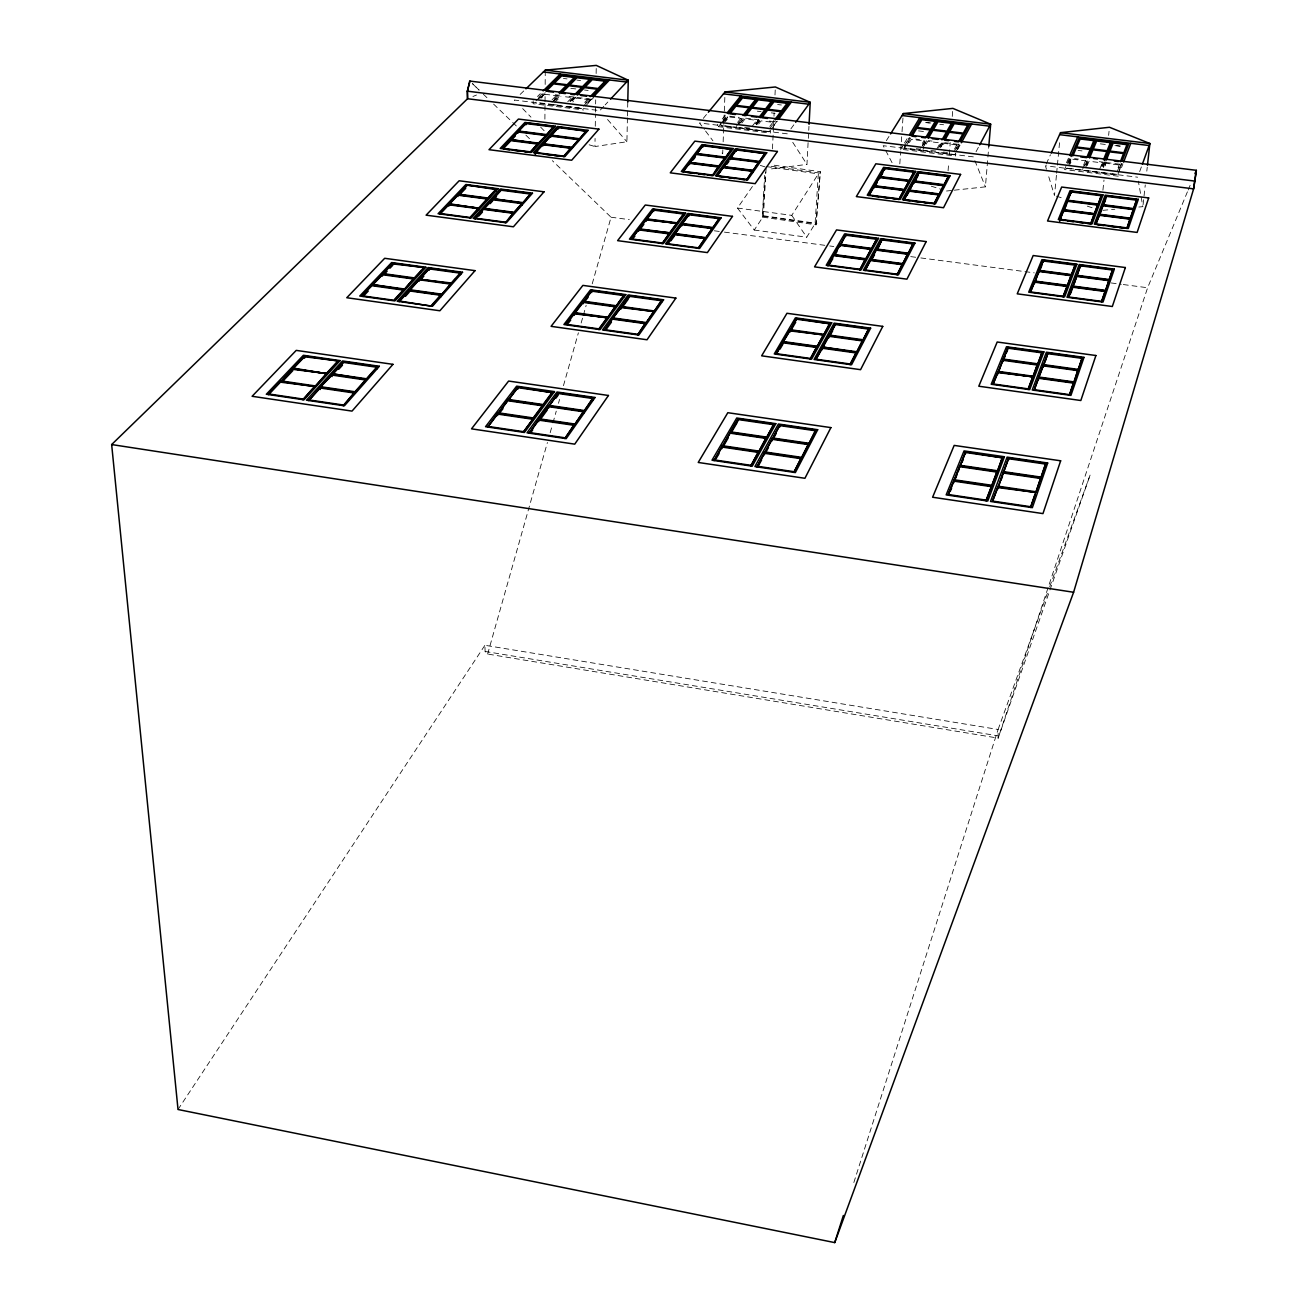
<?xml version="1.0" encoding="UTF-8"?>
<svg xmlns="http://www.w3.org/2000/svg" width="1308" height="1308" viewBox="0 0 1308 1308"><rect width="100%" height="100%" fill="white"/><g stroke="black" fill="none" stroke-linecap="round" stroke-linejoin="round"><path stroke-width="0.75" stroke-dasharray="5 3.75" d="M533.157 100.732L533.141 103.708L583.646 109.97M544.896 119.159L545.109 92.606M545.174 84.448L545.273 70.141M627.431 117.933L626.908 141.738L594.944 146.545L595.075 138.435M595.271 126.255L595.467 114.09M595.5 112.063L595.598 105.981M595.63 103.953L595.696 99.882M596.137 73.51L596.268 65.4M627.48 115.938L627.775 102.04M769.284 131.601L770.428 130.081L770.281 133.089L718.403 126.663L718.517 123.655L717.307 125.159M720.986 122.919L720.871 125.928L769.268 131.912L739.004 127.563M722.834 149.799L722.686 153.788L720.234 150.551M723.144 141.82L723.896 121.873M723.978 119.878L725.041 91.952M772.472 148.916L773.486 126.941M773.584 124.947L774.14 112.962M774.99 94.977L775.366 86.982M771.524 168.879L806.954 164.399L808.213 140.365M808.328 138.354L808.638 132.337M808.753 130.342L808.965 126.336M774.173 165.233L820.329 171.675L816.045 224.812L762.335 217.095L764.673 175.37M762.335 217.095L765.703 172.051M752.427 186.472L737.483 208.037L754.242 230.044L763.414 216.261L766.096 168.569M754.242 230.044L806.742 237.189L815.08 223.668L818.35 173.882L766.21 166.574M816.045 224.812L820.329 171.675M899.806 163.892L900.64 151.826M900.771 149.815L901.196 143.782M901.326 141.755L901.882 133.71M902.03 131.699L903.125 115.595M904.776 145.646L904.564 148.671L954.268 154.818L937.705 152.169M948.071 170.857L948.692 162.797M949.314 154.736L950.246 142.654M952.257 116.445L952.878 108.384M954.284 190.183L985.415 186.848L988.799 146.431M853.846 1182.546L998.102 729.472L484.908 645.285L485.104 651.449L487.639 654.049L998.168 738.121L998.102 729.472L1047.97 591.559M1056.439 175.256L1054.493 195.546L1047.675 173.228M1056.619 173.228L1057.207 167.146M1057.404 165.119L1059.725 140.773M1066.821 168.143L1117.621 175.059L1121.97 163.238M1102.922 190.216L1103.985 180.063M1105.456 165.854L1105.881 161.783M1108.628 135.394L1109.053 131.323M1143.078 204.686L1145.268 184.951M1146.805 171.135L1147.247 167.195M487.639 654.049L547.414 442.496M550.178 432.703L552.385 424.855M552.941 422.909L556.26 411.153M558.483 403.305L559.579 399.398M563.454 385.68L578.398 332.788M581.161 322.994L582.828 317.125M583.384 315.163L586.148 305.369M592.23 283.82L611.049 217.226L552.336 160.655M1187.419 191.835L1147.623 287.744L998.168 738.121L1049.294 591.854M1049.964 589.941L1090.234 474.706L1048.673 589.646M1139.677 171.61L1141.704 166.018M1119.37 168.274L1121.512 162.683M1119.043 171.315L1121.904 163.86M1121.496 167.62L1122.934 163.876M1118.095 167.637L1119.386 164.285M1117.196 171.757L1119.779 165.037L1105.8 163.304L1104.459 166.672M1102.431 166.181L1103.919 162.47M1102.922 166.754L1105.146 161.178M1103.38 167.588L1106.045 160.884M1099.815 168.895L1102.513 162.208M1101.581 166.312L1102.938 162.96L1088.992 161.244L1086.212 167.931M1085.754 167.162L1088.534 160.492M1188.187 189.954L1191.31 182.417M1084.757 165.936L1087.079 160.393M1086.049 164.677L1087.602 160.966M1083.58 165.135L1085.673 160.132M1082.632 169.255L1086.13 160.884L1072.217 159.184L1070.058 164.187M1069.176 163.206L1070.778 159.511M1068.849 165.07L1071.743 158.415M1069.388 158.415L1064.532 169.549L1119.027 176.302M1067.868 163.86L1070.271 158.317M1069.225 162.601L1070.843 158.906M1066.445 162.781L1068.865 157.238M1046.236 163.958L1050.422 154.802M976.046 151.744L978.76 146.627M957.113 149.128L959.909 144.043M956.132 151.434L959.859 144.648M954.856 154.573L955.723 153.003L955.494 156.028L902.226 149.439L902.438 146.398L901.49 147.968M957.603 149.586L960.415 144.469M954.235 151.63L957.832 145.09L944.163 143.406L942.332 146.676M956.361 148.409L959.173 143.324M954.415 149.194L957.129 144.305M940.583 147.085L943.46 142.016M940.665 147.493L944.36 141.002M938.588 147.951L941.368 143.062L927.732 141.395L923.007 149.504M939.814 146.365L941.727 142.981M936.92 148.769L940.632 142.278M924.102 145.057L927.061 140.005M923.186 147.085L926.963 140.594M922.271 143.488L924.167 140.25M922.303 146.005L925.263 140.953M909.403 142.605L911.349 139.367L924.952 141.051L920.194 149.161L916.27 148.671M910.679 137.978L904.613 148.066L921.143 150.109M906.591 145.302L910.548 138.583M904.482 143.03L907.539 137.961M904.269 146.055L909.387 137.585M906.804 142.294L909.845 137.258M886.35 140.675L889.489 135.64M737.483 208.037L791.749 215.362L818.35 173.882M178.019 1109.495L484.908 645.285M790.866 128.887L794.463 123.949M769.676 128.805L775.53 120.745M773.911 125.404L777.361 120.532M771.573 128.838L777.344 121.121M769.791 126.402L773.322 121.693M758.689 124.015L761.076 120.876L774.385 122.511M755.583 123.851L759.114 119.241M755.942 123.671L758.362 120.532L745.069 118.897L740.181 125.159M756.384 124.751L761.191 118.488M756.662 124.701L760.177 120.107M752.443 125.977L757.25 119.715M739.053 124.325L743.958 118.08M740.59 122.723L744.187 118.129M737.548 122.429L741.227 117.736M738.284 123.393L743.091 117.279M736.224 126.385L742.355 118.57L729.112 116.935L725.368 121.611M723.438 119.878L725.875 116.837M718.403 126.663L720.888 123.573M722.114 122.02L727.084 115.856M722.964 122.347L727.951 116.118M724.567 120.745L728.229 116.167M724.534 121.35L728.213 116.755M722.229 119.028L725.956 114.417M703.295 118.358L707.072 113.763M603.806 106.324L599.8 110.608L514.355 100.029L517.118 102.891M605.146 104.902L607.828 102.04M588.224 102.629L592.246 98.411M585.526 106.03L593.57 97.61M585.575 103.054L590.938 97.446M583.433 106.079L589.483 99.751L576.517 98.149L572.839 101.942M587.766 102.711L591.837 98.46M584.676 102.433L588.306 98.64M570.174 101.615L573.869 97.822L562.783 96.465M571.645 100.83L576.55 95.795M572.561 100.7L576.648 96.498M567.754 101.746L572.675 96.727M569.863 101.108L573.95 96.923M554.706 102.514L560.936 96.236M554.2 99.179L558.352 95.01M552.041 102.188L558.287 95.909L545.387 94.323L541.594 98.084M553.48 101.403L559.71 95.124M555.557 100.16L561.083 94.585M552.074 99.817L557.061 94.797M536.002 100.88L543.131 93.833M537.817 99.457L544.144 93.211M539.942 98.231L545.567 92.672M541.349 97.43L545.567 93.26M537.441 96.514L540.302 93.702M538.553 97.25L542.771 93.097M520.159 94.421L524.524 90.203M472.924 96.498L476.504 95.01M946.518 191.017L952.355 190.396M1102.824 210.343L1114.825 209.231M1138.843 207.024L1142.849 206.664L1138.336 181.125M926.816 122.511L930.855 123.001M1116.443 145.597L1120.416 146.087M563.421 78.447L567.051 78.905M576.926 80.099L580.556 80.54M777.639 104.542L781.383 105M925.557 122.56L929.367 123.017M939.765 124.293L943.591 124.751M1100.339 143.847L1106.208 144.567M1114.907 145.613L1120.809 146.333M570.828 88.323L576.321 88.993M584.463 89.99L588.126 90.448M757.316 111.164L761.076 111.621M771.311 112.864L775.088 113.338M918.51 130.898L924.282 131.601M1078.086 150.436L1082.027 150.91M555.311 94.732L559.006 95.19M569.029 96.432L574.572 97.103M577.22 97.43L590.17 99.032M729.701 116.199L739.151 117.36M745.658 118.161L758.934 119.796M769.251 121.055L774.957 121.758M915.698 139.073L919.573 139.564M928.19 140.626L932.081 141.1M944.605 142.637L958.257 144.321M1074.555 158.628L1078.528 159.118M1099.276 161.669L1103.249 162.159M1106.11 162.519L1120.089 164.236M744.693 127.432L750.432 128.151M930.855 150.469L936.741 151.205M943.493 152.039L947.433 152.529M539.648 102.891L551.404 104.346M553.366 104.591L561.23 105.556M567.116 106.291L574.98 107.256M576.959 107.501L582.845 108.826L535.724 103.005M724.926 125.83L736.993 127.317M922.974 150.338L932.179 151.483M1068.701 168.372L1117.67 174.438M787.285 133.825L699.502 122.952L704.374 129.443M973.332 156.862L883.194 145.695L892.481 163.516M1064.123 168.094L1045.403 165.773L1047.119 171.364M1066.151 168.34L1137.649 177.201M611.049 217.226L629.279 219.613M714.315 230.797L722.425 231.859M724.436 232.121L827.702 245.691M829.73 245.969L833.785 246.493M910.728 256.613L918.821 257.676M920.848 257.938L1034.236 272.849M1111.179 282.953L1121.299 284.294M1123.327 284.555L1147.623 287.744M771.262 166.28L819.462 173.016M763.251 215.722L816.911 223.423M763.414 216.261L815.08 223.668M485.104 651.449L997.514 735.75M589.156 144.796L594.944 146.545M760.259 165.397L767.78 167.718M931.296 186.194L942.708 189.807M1056.423 196.167L1062.21 198.031M1087.308 206.157L1093.096 208.021M472.417 83.663L479.169 90.17L472.646 83.696M483.339 94.192L487.737 98.443M493.606 104.1L511.232 121.055M512.703 122.478L517.101 126.713M525.914 135.198L530.312 139.449M522.66 108.597L530.966 117.148M540.645 127.138L544.798 131.405M607.55 119.502L626.908 141.738M705.601 131.078L712.925 140.806M791.749 215.362L806.742 237.189M792.746 142.31L806.954 164.399M974.852 160.606L985.415 186.848"/><path stroke-width="1.5" d="M532.814 419.247L523.167 432.359L532.814 419.247L497.661 414.08L487.688 427.111L497.661 413.344L533.239 418.674L542.706 405.823L507.864 400.738L498.103 413.508L507.864 400.003L542.706 405.088L533.239 417.939L498.086 412.772M539.01 153.576L535.201 152.464L542.853 144.093L571.236 147.69L563.781 156.731M524.688 151.744L530.378 152.48L538.079 143.488L509.842 139.907L501.945 148.229L530.378 151.842L538.079 143.488M538.765 421.601L538.765 419.377L574.147 424.577L564.86 438.54L574.13 425.313L538.765 420.13L529.168 433.259L538.765 419.377M542.853 145.956L542.853 144.093M545.992 135.509L538.422 143.128L510.185 139.547L538.422 143.749L545.992 135.509L517.952 131.977L510.185 140.169M510.185 139.547L517.952 131.356L546.319 135.149L553.774 126.435L525.947 122.952L518.295 130.996L546.319 134.544M548.592 408.145L548.608 405.954L583.646 411.055L583.63 413.246M592.949 399.986L592.965 397.796L558.238 392.776L549.017 406.118L558.238 393.495L592.965 398.531L584.038 411.219L550.962 406.396M550.717 137.34L550.733 135.492L579.215 139.302L586.425 131.143L558.483 127.023L551.06 135.754L558.467 127.644L586.425 131.143M552.401 392.662L517.886 386.939L508.305 400.183L543.114 405.251L552.401 392.662L517.886 387.659L508.305 400.183M546.319 135.149L553.774 126.435M558.467 128.871L558.483 127.023M558.238 392.776L558.238 394.951L555.933 398.106M565.857 324.27L574.392 313.822L607.108 317.664L574.392 313.135L565.857 324.27L598.851 328.88L607.108 317.664M571.563 147.951L578.888 139.662L550.733 136.114L543.196 144.354L571.563 147.951L578.904 139.04M574.375 315.212L574.392 313.135M583.646 411.055L574.539 424.74L583.646 411.791L548.592 406.674L539.19 419.541M579.215 139.302L586.442 130.538M583.123 303.767L583.155 301.69L615.921 306.383L621.611 298.649M623.867 296.932L623.9 294.889L591.739 290.474L583.515 301.903L591.739 291.161L623.883 295.559M584.038 411.219L592.965 397.796M591.723 292.518L591.739 290.474M612.651 318.433L604.427 330.368L612.651 318.433L645.547 323.011L637.601 334.995L645.547 323.011M607.468 317.877L615.577 306.17L607.468 317.877L576.681 313.593M661.635 302.115L661.684 300.055L629.344 295.624L621.414 307.135L629.328 296.311L661.668 300.742L654.016 311.631L621.071 306.922L613.011 317.942L621.055 307.609L653.689 311.418L645.874 323.207L614.923 318.907M615.921 306.383L623.9 294.889M621.038 308.999L621.071 306.922M629.311 297.684L629.344 295.624M669.255 235.227L669.304 233.249L638.664 229.211L631.241 238.89L638.647 229.865L669.287 233.903L663.303 242.029M638.615 231.173L638.664 229.211M638.991 228.786L646.266 219.907L676.677 223.243L646.266 219.254L638.991 228.786L669.614 232.824L676.677 223.243M646.234 221.216L646.266 219.254M683.871 215.362L683.921 213.417L653.755 209.476L646.577 219.499L653.738 210.13L683.904 214.071L676.972 223.488L648.605 219.76M627.775 102.04L628.265 80.213L596.268 65.4L545.273 70.141L525.98 88.797M653.722 211.422L653.755 209.476M654.016 311.631L661.684 300.055M662.11 243.664L669.304 233.249M640.887 229.685L669.614 232.824M698.374 248.471L705.29 238.007L674.487 233.936L674.438 235.914L670.873 240.786M674.781 234.165L681.811 223.93L712.37 227.935L705.584 238.236L674.781 234.165L681.795 224.584L712.353 228.589L705.584 238.236M681.762 225.875L681.811 223.93M689.529 164.563L689.594 162.699L718.582 166.378L712.19 175.648L708.298 175.158M688.956 216.033L689.022 214.087L719.335 218.044L712.647 228.164L682.106 224.159L689.005 214.725L719.302 218.681M696.346 154.475L725.106 158.105L718.844 166.623L689.856 162.944L696.363 153.853L725.384 157.728L731.548 149.357L703.017 145.155L696.624 154.099L703.001 145.777L731.548 149.357M702.968 147.003L703.017 145.155M718.517 168.242L718.86 165.985L725.139 157.483L725.073 159.347M717.127 176.286L723.487 166.999L752.623 170.678L752.541 172.574M758.689 451.8L766.161 437.673L730.175 432.425L722.376 446.469L730.158 433.161L766.128 438.409L758.689 451.8L722.065 446.322L714.103 460.629L722.032 447.058L758.362 452.388L750.776 466.057L758.395 451.652L758.297 453.876M725.384 157.728L731.581 148.736M752.868 170.923L758.902 161.734L752.868 170.923L723.733 167.244L729.995 158.088L759.147 161.979L765.066 153.559L736.404 149.341L730.24 158.35L736.388 149.962L765.066 153.559M721.983 448.546L722.065 446.322M736.339 151.188L736.404 149.341M752.623 170.678L746.476 180.03L752.591 171.315L723.455 167.62M738.039 421.012L738.137 418.822L773.78 423.972L766.455 437.837L732.48 432.883M759.147 161.979L765.098 152.938M807.543 446.273L801.379 458.062L764.542 452.552L756.972 466.972L764.51 453.304L801.052 458.667L793.874 472.433L801.101 457.931L800.986 460.154M764.444 454.792L764.542 452.552M808.344 446.061L808.458 443.837L772.243 438.556L764.837 452.699L772.211 439.308L808.409 444.589M772.145 440.78L772.243 438.556M808.72 444.001L815.669 430.038L779.813 424.855L772.538 438.72L779.781 425.591L815.62 430.773L808.72 444.001L774.549 439.014M776.184 354.37L782.985 342.075L816.699 346.751L816.584 348.86M796.719 318.547L790.179 330.401L796.719 318.547L829.812 323.779L823.582 335.012L789.918 330.205L783.279 341.568L789.885 330.891L823.337 334.815L816.944 346.947L785.225 342.549M779.699 427.046L779.813 424.855M789.819 332.281L789.918 330.205M801.379 458.062L808.458 443.837M816.699 346.751L810.192 359.111L816.666 347.454L782.952 342.778M809.063 124.325L810.224 102.302L775.366 86.982L725.041 91.952L708.347 112.226M856.184 354.354L856.315 352.261L822.405 347.552L815.979 359.209L822.372 348.255L856.266 352.964L850.135 364.703M822.291 349.645L822.405 347.552M822.65 347.748L828.961 336.287L862.561 340.93L856.544 352.441L822.683 347.045L828.994 335.6L862.822 340.423L868.725 329.109L835.42 324.548L829.223 335.78L835.452 323.861L868.774 328.422L868.643 330.499M823.582 335.012L829.861 323.092M833.866 254.978L827.964 265.704L833.866 254.978L865.389 259.147L859.748 269.922L865.389 259.147M828.88 337.677L828.994 335.6M834.095 255.207L839.867 245.332L871.112 249.436L865.602 259.376L834.095 255.207L839.9 244.678L871.161 248.782L871.046 250.76M839.785 246.64L839.9 244.678M840.047 246.215L845.818 234.541L876.818 238.596L876.703 240.558M845.704 236.503L845.818 234.541M856.544 352.441L862.61 340.227L862.479 342.32M865.602 259.376L871.161 248.782M862.822 340.423L868.774 328.422M874.022 187.976L874.136 186.096L903.91 189.856L903.779 191.753M865.111 270.625L870.719 259.851L902.422 264.036L897.059 274.876L907.866 253.605L876.442 249.468L870.965 259.409L902.651 263.595M876.818 238.596L871.357 249.011L840.112 244.907L845.785 235.195L876.785 239.25L872.256 247.376M879.368 178.82L884.748 167.931L914.047 171.61L913.932 173.49M907.866 253.605L902.602 264.249L870.932 260.079L876.442 249.468M884.633 169.811L884.748 167.931M913.18 243.991L882.017 239.92L876.638 249.697L908.063 253.817L913.229 243.337L882.066 239.266L878.355 247.752M892.89 198.685L898.89 199.454L903.91 189.856M908.896 182.548L909.027 180.667L904.09 190.101L874.333 186.325L879.45 177.561L908.978 181.289L905.071 188.336M909.992 200.876L903.959 200.108L908.946 190.494L938.866 194.287L934.157 203.312L904.008 199.47M904.122 189.464L874.365 185.703L879.483 176.94L909.191 180.913L914.047 171.61M908.946 190.494L907.163 195.382M909.027 191.998L914.014 181.289L943.853 185.278L948.414 176.547L918.968 172.852L914.194 181.534M908.063 253.817L913.229 243.337M913.883 183.169L914.014 181.289M914.096 182.793L919.001 172.231L948.464 175.926L948.316 177.806M909.109 190.739L939.03 194.532L943.706 185.033L943.559 186.913M943.853 185.278L948.464 175.926M948.235 494.522L953.908 481.131L991.464 486.658L997.039 471.338L959.843 465.926L954.17 480.526L959.778 466.662L996.974 472.09L986.15 500.13L948.235 494.522L953.973 480.379L991.709 486.036M953.794 482.636L953.973 480.379M959.843 465.926L958.257 471.616M960.039 466.057L965.598 451.751L1002.353 457.816L997.203 471.485L960.039 466.057L965.533 452.486L1002.353 457.816M965.418 453.958L965.598 451.751M988.799 146.431L990.663 124.195L952.878 108.384L903.272 113.583L890.535 133.956M993.115 383.963L997.939 372.633L1032.764 376.753L998.004 371.913L993.115 383.963L1028.186 388.868L1032.764 376.753M997.824 374.039L1003.007 359.586L1037.587 364.523L1042.002 352.849L1007.863 348.173L1003.154 359.765L1007.912 347.487L1042.067 352.163L1041.871 354.239M1002.827 361.695L1003.007 359.586M992.576 501.078L997.824 487.59L1035.674 492.397L1030.737 506.736L992.576 501.078L997.89 486.838L1035.822 492.511L1040.678 478.466L1003.252 473.006L998.053 486.968M996.843 473.578L1002.418 457.081M997.693 489.094L997.89 486.838M997.922 488.473L1003.318 472.253L1040.743 477.714L1040.53 479.954M1003.122 474.493L1003.318 472.253M1003.481 472.401L1008.582 458.716L1045.632 464.078L1040.89 477.845L1003.481 472.401L1008.648 457.98L1045.697 463.343L1045.484 465.566M1008.452 460.203L1008.648 457.98M1030.475 291.929L1063.175 296.262L1067.132 285.782L1034.693 281.498L1030.475 291.929L1034.628 282.168L1067.066 286.452L1071.187 275.04L1039.043 270.821L1034.514 283.509M1038.846 272.8L1039.043 270.821M1043.114 262.287L1043.293 260.308L1075.192 264.478L1074.996 266.456M1032.911 376.917L1037.457 364.327L1032.911 376.917L1000.08 372.371M1072.952 384.863L1069.339 395.327L1073.623 382.41L1038.65 377.571L1034.056 390.405L1038.585 378.274L1073.557 383.13M1037.587 364.523L1042.067 352.163M1038.454 379.68L1038.65 377.571M1043.081 367.237L1047.839 352.947L1082.174 357.656L1081.961 359.749M1063.715 220.463L1059.872 219.973L1063.666 210.114L1094.256 213.989L1090.692 223.913L1086.834 223.423M1047.839 352.947L1045.762 360.043M1035.822 492.511L1040.743 477.714M1063.486 212.027L1063.666 210.114M1040.89 477.845L1045.697 463.343M1067.328 202.544L1067.524 200.647L1097.935 204.702L1101.336 195.726L1071.236 191.949L1068.342 199.094M1071.121 193.208L1071.301 191.328L1101.385 195.105L1101.205 196.985M1068.701 296.998L1101.581 301.363L1105.227 290.817L1072.625 286.517L1068.701 296.998L1072.56 287.188L1105.162 291.488L1101.516 302.05M1071.007 277.034L1071.187 275.04M1071.301 275.252L1075.127 265.132L1043.244 260.979L1039.157 271.034L1071.301 275.252L1075.192 264.478M1072.413 288.528L1076.631 275.743L1108.955 279.994L1108.759 281.988M1109.053 280.206L1112.568 270.02L1080.506 265.835L1076.729 275.972L1109.053 280.206L1112.634 269.366L1080.572 265.181L1074.506 282.904M1080.375 267.159L1080.572 265.181M1073.41 384.536L1077.939 369.919L1073.737 382.59L1040.727 378.012M1073.803 381.887L1038.846 377.031L1043.293 365.145L1078.054 370.099L1082.174 357.656M1095.957 223.93L1099.358 215.28L1130.096 219.188L1126.875 228.524L1130.161 218.55L1099.423 214.643L1095.957 223.93L1126.94 227.886M1097.657 206.37L1101.385 195.105M1099.227 216.556L1102.987 205.111L1133.545 209.198L1136.717 199.535L1106.486 195.742L1102.938 206.615L1105.62 199.421M1102.922 205.748L1133.398 209.591L1130.243 218.779L1099.521 214.888L1102.987 205.111M1103.069 205.356L1106.486 195.742M1105.015 292.829L1108.955 279.994M1129.965 220.463L1130.161 218.55M1130.243 218.779L1133.48 208.953M1147.459 165.217L1149.879 143.504L1109.478 127.268L1060.51 132.664L1051.256 152.971M1194.923 173.719L1196.346 170.318L1193.615 188.859L1073.606 592.262L834.733 1242.6L178.019 1109.495L111.654 444.556L467.545 98.738L467.463 91.2L469.703 81.063L1196.346 170.318L1193.615 188.859L467.545 98.738L467.316 91.168L470.013 81.112M834.733 1242.6L843.366 1215.475M1136.717 199.535L1133.611 208.561L1103.135 204.718M1030.655 507.488L1034.988 494.931M1078.054 370.099L1082.092 358.343L1047.773 353.651L1043.408 365.324M1142.375 164.17L1149.879 143.504L1060.51 132.664M1039.419 376.034L1043.228 365.848L1077.874 370.622M1001.176 479.742L1002.484 476.243M1070.467 293.777L1071.775 290.278M1097.853 204.473L1094.404 213.58L1063.829 209.705L1067.524 200.647M986.085 500.899L991.464 486.658M1028.121 389.571L1032.699 377.456M1063.11 296.949L1066.412 288.201M1090.692 223.913L1094.191 214.626L1063.617 210.752L1059.872 219.973M1122.231 160.819L1128.657 144.06L1079.1 138.027L1071.072 156.486M1123.637 162.012L1130.782 143.308M1120.351 161.8L1123.523 153.543L1109.658 151.859L1106.372 160.083M1104.655 160.606L1112.094 142.049M1103.511 159.739L1106.813 151.515L1092.981 149.815L1089.564 158.023M1043.293 260.308L1039.222 270.364L1071.366 274.582M1071.301 191.328L1067.671 200.238L1098.001 204.064M998.151 372.093L1002.942 360.289L1037.391 365.03M1063.78 210.343L1067.459 201.268L1097.788 205.094L1094.338 214.218L1065.693 210.588M950.213 491.481L951.635 487.949M955.445 478.548L956.851 475.082M961.969 462.46L963.358 459.059M1003.71 359.52L1005.051 356.201M1006.392 352.882L1007.732 349.563M1040.4 269.007L1041.757 265.638M1059.742 221.265L1061.246 217.569M1065.121 207.988L1066.592 204.359M1088.616 156.698L1095.581 140.038M1072.805 155.963L1076.353 147.788L1090.153 149.472L1086.703 157.663L1080.751 156.944M1069.682 155.374L1077.759 136.866M934.108 203.95L938.817 194.925L908.896 191.132L903.959 200.108M939.03 194.532L943.657 185.671L913.981 181.926L910.09 188.973M856.315 352.261L850.184 364L815.979 359.209M979.659 144.926L990.663 124.195L903.272 113.583M757.855 466.76L761.616 459.925M765.687 452.519L768.466 447.483M774.287 436.905L776.085 433.618M830.04 335.567L832.689 330.744M871.766 259.736L874.496 254.766M915.06 181.06L917.922 175.844M961.347 142.752L971.664 123.982M870.719 259.851L865.16 269.971L897.108 274.206M882.066 239.266L876.687 249.043L908.095 253.163M960.105 141.624L969.441 124.701L920.979 118.815L910.859 135.574M766.455 437.837L773.747 424.708L738.104 419.557L730.485 432.588M816.944 346.947L823.304 335.502M898.89 199.454L903.861 190.494L874.104 186.717L868.888 195.628M909.191 180.913L914.014 172.231L884.699 168.552L879.663 177.185M943.64 139.613L953.238 122.739M941.989 139.891L946.534 131.912L933.013 130.26L928.369 138.207M738.137 418.822L730.518 431.853L766.488 437.085M782.985 342.075L776.216 353.667L810.224 358.408M874.136 186.096L868.937 194.99L898.923 198.816M716.032 458.732L719.008 453.631M723.308 446.29L728.147 437.967M732.333 430.79L737.091 422.647M779.977 349.138L782.887 344.168M791.046 330.188L795.689 322.209M829.844 263.676L832.787 258.641M834.978 254.88L836.907 251.594M875.265 185.834L877.325 182.335M880.595 176.711L882.606 173.261M927.225 137.602L937.084 120.777M909.6 134.577L919.818 117.671M705.29 238.007L698.407 247.817L667.358 243.697L674.487 233.936M645.874 323.207L653.673 312.105M712.647 228.164L718.206 220.267M795.673 122.298L810.224 102.302L725.041 91.952M530.361 433.095L532.765 429.809M541.545 417.792L547.414 409.747M605.571 330.156L611.441 322.128M623.654 305.418L628.167 299.221M726.807 164.219L728.883 161.375M730.207 159.592L732.251 156.797M548.608 405.954L539.19 418.805L574.555 424.005M689.022 214.087L682.122 223.504L712.664 227.51M723.487 166.999L717.144 175.648L746.492 179.392M729.995 158.088L723.765 166.607L752.885 170.302M667.342 244.351L674.47 234.59L705.274 238.661M598.835 329.583L607.108 318.367M669.598 233.478L676.661 223.897M715.378 171.332L718.566 166.999L689.578 163.32L682.989 171.937M552.401 391.926L543.114 404.532L508.289 399.447M683.921 213.417L676.988 222.834L646.593 218.845M776.756 119.11L789.002 102.776L741.767 97.021L728.327 113.78M778.571 119.192L791.356 102.073M775.072 119.371L780.86 111.654L767.649 110.035L761.763 117.736L767.469 118.439M500.555 411.791L502.991 408.587M568.277 323.174L570.729 319.986M585.837 300.202L588.191 297.129M632.434 239.25L634.92 236.029M641.378 227.576L643.798 224.387M693.06 159.952L695.218 157.123M583.155 301.69L574.768 312.645L607.468 317.174M689.594 162.699L683.005 171.299L712.206 175.027M696.363 153.853L689.872 162.323L718.86 165.985M574.768 313.331L583.139 302.393L615.577 306.857M760.291 117.72L773.224 100.847M759.032 117.409L764.951 109.708L751.773 108.09L745.756 115.774M743.042 115.447L749.075 107.763L735.93 106.161L729.799 113.812L735.472 114.515M744.285 115.742L757.479 98.934M727.199 112.88L740.819 95.925M353.242 394.444L343.236 405.725L354.452 392.302L320.198 387.282L308.688 400.608L320.231 388.002L354.484 393.038M332.526 373.826L343.612 361.711L377.26 366.583L366.453 378.764L332.526 373.826L366.469 379.5M431.395 305.5L441.025 294.611L409.093 290.18L399.202 300.987L431.411 306.186L441.041 295.314L409.11 290.867L399.218 301.69M455.315 279.193L451.342 283.689L419.247 279.094L409.551 290.392L441.466 294.823L450.917 283.46M419.672 278.637L429.22 268.222L460.612 272.522L451.325 283.002L419.688 279.323L429.22 268.892L460.629 273.192M505.248 222.818L513.635 212.697L483.666 208.74L475.066 218.796L483.666 208.74M522.235 202.985L513.995 212.288L484.042 208.332L492.511 199.078L522.235 202.985L522.252 204.915M522.595 203.214L530.705 193.421L501.209 189.578L492.887 198.669L522.595 203.214L530.705 194.075L501.209 190.216L492.887 199.323M571.236 147.69L563.781 156.11L535.201 152.464M356.201 391.108L365.995 380.039L332.052 375.085L320.705 386.727L332.019 374.366L365.978 379.32L354.942 391.746L320.705 386.727M367.826 377.979L377.276 367.303L343.644 362.43L332.543 374.546M441.466 294.823L450.917 284.147L419.263 279.781L409.551 290.392M508.845 218.763L513.635 213.351L483.682 209.394M550.733 135.492L543.196 143.733L571.563 147.33M484.058 208.969L492.511 199.715L522.235 203.623L513.995 212.926L486.053 209.247M535.201 153.085L542.853 144.714L571.236 148.311M338.756 369.248L342.451 365.21M405.431 296.311L409.142 292.24L409.093 290.18M421.078 279.193L423.808 276.217M478.761 216.082L482.456 212.043M490.108 203.656L492.527 201.023L492.511 199.078M494.081 199.306L496.468 196.707M535.185 154.328L537.751 151.548M311.893 389.964L302.884 399.757L314.443 386.432L280.419 382.149L268.549 394.673M302.851 399.022L268.5 393.937L280.386 381.429L314.983 386.612L326.313 373.532L292.567 368.611L280.942 381.609L292.6 369.33L326.313 373.532M326.82 372.993L337.954 360.894L304.502 356.038L293.074 368.071L326.837 373.712L293.106 368.791L304.535 356.757L337.954 360.894M404.172 289.657L413.917 278.359L404.172 289.657L372.42 284.555L382.427 274.026L414.358 278.588L421.209 271.148M423.923 267.486L414.342 277.901L382.868 273.568L392.711 263.889L423.923 267.486L392.694 263.219L382.868 273.568M478.63 208.07L469.981 217.471L439.946 213.482L448.824 204.13L478.63 208.07L478.646 210.016M479.006 207.661L487.508 198.424L457.931 194.532L449.2 203.721L479.006 208.315L449.216 204.375L457.947 195.186L487.524 199.061L482.652 204.342M496.255 188.924L487.884 198.015L458.323 194.14L466.907 185.098L496.255 188.924L496.255 190.854M314.983 386.612L326.346 374.252M326.837 373.712L337.987 361.597M395.049 299.581L403.747 290.131L371.995 285.716L361.776 295.772L371.962 285.03L403.731 289.444L393.79 300.235L361.776 295.772M469.981 218.125L478.63 208.724L448.824 204.784L439.946 214.136M610.493 99.179L628.265 80.213L545.273 70.141M372.437 285.242L382.443 274.713L413.933 279.045M466.907 185.736L458.323 194.778L487.884 198.669L496.255 189.578L466.907 185.098M503.253 147.461L509.842 140.528L538.079 144.109M518.295 131.618L525.947 123.557L553.774 127.056M282.315 381.691L292.665 370.769L292.567 368.611M363.101 296.491L368.202 291.112M384.323 274.124L387.135 271.165M389.931 268.205L392.743 265.246L392.694 263.219M459.566 194.778L465.697 188.319M504.577 147.314L509.842 141.771L509.842 139.907M512.785 138.664L515.368 135.934M592.279 96.056L607.043 80.655L561.034 75.063L545.583 90.317M593.194 97.037L609.512 79.984M590.202 96.661L597.364 89.222L584.496 87.636L577.253 95.075M576.681 94.143L591.674 78.774M559.726 93.62L576.337 76.91M559.023 92.835L566.397 85.429L553.595 83.859L546.123 91.249M543.147 90.89L560.282 74M543.409 71.956L626.548 82.044M723.504 93.833L808.851 104.199M902.062 115.513L989.616 126.157M1059.594 134.659L1149.143 145.531M547.97 91.478L553.497 92.149M565.367 93.604L561.672 93.162L569.029 85.756L581.864 87.325L574.604 94.748L570.909 94.29M580.948 95.517L586.507 96.203M751.446 116.477L757.136 117.18M915.862 136.67L911.97 136.196L916.761 128.266L930.25 129.917L925.574 137.863L921.682 137.389M932.261 138.697L938.098 139.416M948.692 140.708L944.785 140.234L949.314 132.255L962.868 133.907L958.453 141.902L954.546 141.428M1093.553 158.513L1097.526 159.004M1114.351 161.064L1118.356 161.554M467.316 91.168L1194.547 181.044M1106.421 196.363L1136.652 200.157M551.06 135.133L579.215 138.681M696.641 153.477L725.4 157.107M730.273 157.728L759.163 161.358M879.712 176.547L909.24 180.275M914.227 180.913L943.902 184.641M729.978 158.709L758.885 162.356M909.158 190.101L939.062 193.895M1099.587 214.234L1130.308 218.142M1059.921 219.335L1090.758 223.259M503.842 149.096L509.531 149.815M513.325 150.289L519.014 151.025M544.717 154.295L550.439 155.031M554.249 155.521L559.971 156.241M686.88 172.427L694.662 173.424M698.554 173.915L704.407 174.667M719.089 176.531L724.959 177.283M728.867 177.774L734.736 178.526M740.606 179.278L744.514 179.768M872.894 196.135L878.894 196.903M882.884 197.41L888.884 198.178M914.014 201.383L920.031 202.151M924.053 202.658L930.086 203.427M1067.573 220.954L1073.345 221.706M1079.133 222.442L1082.975 222.932M1097.837 224.812L1103.641 225.565M1109.446 226.3L1115.266 227.036M1119.125 227.527L1124.945 228.279M492.887 198.669L522.595 202.577M840.145 244.236L871.406 248.34M1076.795 275.301L1109.119 279.536M876.409 250.139L907.834 254.259M674.797 233.511L705.601 237.582M834.128 254.553L865.634 258.706M1034.873 281.057L1067.312 285.324M1072.789 286.06L1105.391 290.36M833.834 255.649L865.356 259.818M870.687 260.521L902.373 264.707M475.049 218.142L505.248 222.164M631.241 238.89L662.126 242.994M827.997 265.034L859.781 269.252M796.686 319.234L829.812 323.779M583.515 301.216L615.937 305.696M621.431 306.448L654.033 310.944M790.212 329.714L823.615 334.308M829.272 335.093L862.871 339.72M1003.22 359.062L1037.653 363.82M1043.473 364.621L1078.119 369.396M372.42 284.555L404.156 288.97M409.535 289.706L441.45 294.137M613.011 317.942L645.89 322.504M783.279 341.568L816.977 346.244M822.683 347.045L856.577 351.738M998.217 371.39L1032.977 376.214M612.635 319.136L645.531 323.697M604.427 329.665L637.601 334.292M1034.121 389.686L1069.421 394.624M549.017 405.382L584.055 410.499M772.57 437.984L808.769 443.249M960.088 465.321L997.268 470.733M1003.547 471.648L1040.955 477.109M280.909 380.873L314.95 385.876M722.408 445.717L758.722 451.064M764.869 451.963L801.412 457.326M954.219 479.774L991.775 485.284M998.118 486.216L1035.903 491.759M308.655 399.888L343.219 404.989M487.671 426.375L523.151 431.624M529.168 432.507L564.86 437.788M714.135 459.876L750.808 465.305M757.005 466.22L793.907 471.681M111.654 444.556L1073.606 592.262M304.502 356.038L304.601 358.196M320.198 387.282L320.297 389.457M332.019 374.366L332.101 376.541M377.26 366.583L377.325 368.725M382.427 274.026L382.476 276.07M419.247 279.094L419.296 281.138M429.22 268.222L429.253 270.249M441.025 294.611L441.058 296.687M448.824 204.13L448.857 206.092M460.612 272.522L460.645 274.549M457.931 194.532L457.964 196.478M497.661 413.344L497.661 415.552M517.952 131.356L517.952 133.203M517.886 386.939L517.886 389.097M525.947 122.952L525.947 124.783M1060.657 460.792L1042.966 513.603L932.604 497.236L954.17 445.407L1060.657 460.792M1095.908 355.514L1080.833 400.51L978.793 386.22L997.187 342.009L1095.908 355.514M1125.37 267.535L1112.323 306.497L1017.232 293.842L1033.173 255.534L1125.37 267.535M1148.686 197.949L1137.126 232.432L1047.544 221.003L1061.671 187.044L1148.686 197.949M1047.692 462.999L1032.355 507.651L990.499 501.454L1007.095 457.13L1047.692 462.999M1084.005 357.362L1070.925 395.392L1032.225 389.997L1046.384 352.212L1084.005 357.362M1114.334 269.121L1103.02 302.05L1066.952 297.259L1079.198 264.527L1114.334 269.121M1138.32 199.323L1128.297 228.491L1094.322 224.159L1105.178 195.17L1138.32 199.323M1108.89 280.664L1105.309 291.03L1072.724 286.73L1076.566 276.413L1108.89 280.664M1071.121 275.694L1067.246 285.994L1034.824 281.711L1038.977 271.475L1071.121 275.694M1004.43 456.737L987.753 501.046L946.158 494.882L964.061 450.9L1004.43 456.737M1043.898 351.868L1029.69 389.637L991.202 384.258L1006.49 346.751L1043.898 351.868M1076.893 264.232L1064.581 296.949L1028.709 292.174L1041.936 259.671L1076.893 264.232M1102.987 194.892L1092.082 223.864L1058.286 219.564L1070.009 190.755L1102.987 194.892M1126.94 144.665L1123.817 152.758L1109.969 151.074L1113.206 142.981L1126.94 144.665M1110.378 142.637L1107.124 150.731L1093.308 149.03L1096.66 140.97L1110.378 142.637M1093.848 140.626L1090.48 148.687L1076.68 147.003L1080.179 138.975L1093.848 140.626M830.891 427.602L804.927 478.287L698.227 462.46L727.82 412.707L830.891 427.602M882.753 326.379L860.566 369.673L761.648 355.825L786.958 313.282L882.753 326.379M926.178 241.588L906.935 279.16L814.557 266.865L836.531 229.914L926.178 241.588M960.595 174.405L943.526 207.727L856.348 196.592L875.853 163.794L960.595 174.405M817.696 429.711L795.362 472.564L754.896 466.58L778.407 424.021L817.696 429.711M870.638 328.144L851.557 364.752L814.05 359.504L834.128 323.141L870.638 328.144M914.962 243.108L898.416 274.86L863.378 270.216L880.807 238.645L914.962 243.108M950.082 175.73L935.4 203.901L902.34 199.683L917.807 171.675L950.082 175.73M775.824 423.661L752.231 466.188L712.01 460.22L736.747 418.004L775.824 423.661M831.725 322.814L811.581 359.16L774.271 353.945L795.411 317.844L831.725 322.814M878.551 238.35L861.073 269.906L826.215 265.279L844.576 233.919L878.551 238.35M915.682 171.413L900.166 199.405L867.253 195.203L883.554 167.375L915.682 171.413M967.642 125.29L963.293 133.154L949.755 131.487L954.202 123.655L967.642 125.29M951.439 123.312L946.976 131.16L933.454 129.508L938.032 121.677L951.439 123.312M935.285 121.35L930.691 129.165L917.202 127.514L921.895 119.715L935.285 121.35M608.449 395.474L574.735 444.148L471.518 428.844L508.616 381.053L608.449 395.474M675.876 298.093L647.019 339.769L551.077 326.346L582.878 285.389L675.876 298.093M732.48 216.36L707.383 252.591L617.605 240.656L645.269 205.013L732.48 216.36M777.41 151.466L755.125 183.66L670.252 172.836L694.842 141.133L777.41 151.466M595.042 397.485L566.168 438.638L527.01 432.834L556.979 391.991L595.042 397.485M663.581 299.794L638.86 335.028L602.465 329.943L628.134 294.938L663.581 299.794M721.084 217.815L699.6 248.455L665.543 243.926L687.861 213.482L721.084 217.815M766.733 152.742L747.636 179.964L715.46 175.861L735.292 148.801L766.733 152.742M554.478 391.615L524.443 432.457L485.53 426.702L516.644 386.154L554.478 391.615M625.796 294.627L600.078 329.6L563.895 324.548L590.562 289.787L625.796 294.627M685.67 213.204L663.303 243.631L629.426 239.135L652.627 208.888L685.67 213.204M733.216 148.54L713.334 175.583L681.304 171.495L701.922 144.616L733.216 148.54M787.122 103.332L781.416 110.918L768.221 109.3L774.009 101.73L787.122 103.332M771.328 101.403L765.507 108.973L752.345 107.37L758.248 99.817L771.328 101.403M755.583 99.49L749.648 107.043L736.502 105.425L742.535 97.904L755.583 99.49M392.956 364.343L352.016 411.104L252.117 396.291L296.229 350.381L392.956 364.343M475.017 270.642L439.88 310.764L346.784 297.733L384.683 258.297L475.017 270.642M544.03 191.818L513.406 226.791L426.114 215.166L459.157 180.766L544.03 191.818M598.917 129.132L571.678 160.246L489.012 149.684L518.442 119.061L598.917 129.132M379.353 366.273L344.38 405.807L306.481 400.199L342.483 360.943L379.353 366.273M462.541 272.26L432.523 306.186L397.207 301.265L428.125 267.551L462.541 272.26M532.487 193.208L506.327 222.769L473.218 218.371L500.163 188.99L532.487 193.208M588.11 130.342L564.827 156.649L533.484 152.66L557.453 126.5L588.11 130.342M340.064 360.599L303.996 399.823L266.325 394.248L303.391 355.286L340.064 360.599M425.852 267.241L394.885 300.938L359.782 296.033L391.632 262.548L425.852 267.241M498.037 188.712L471.044 218.076L438.098 213.711L465.861 184.526L498.037 188.712M555.442 126.255L531.408 152.398L500.212 148.425L524.949 122.429L555.442 126.255M605.064 81.194L598.034 88.503L585.183 86.933L592.295 79.641L605.064 81.194M589.679 79.314L582.551 86.622L569.732 85.053L576.959 77.761L589.679 79.314M574.343 77.45L567.1 84.726L554.298 83.156L561.639 75.913L574.343 77.45"/></g></svg>
